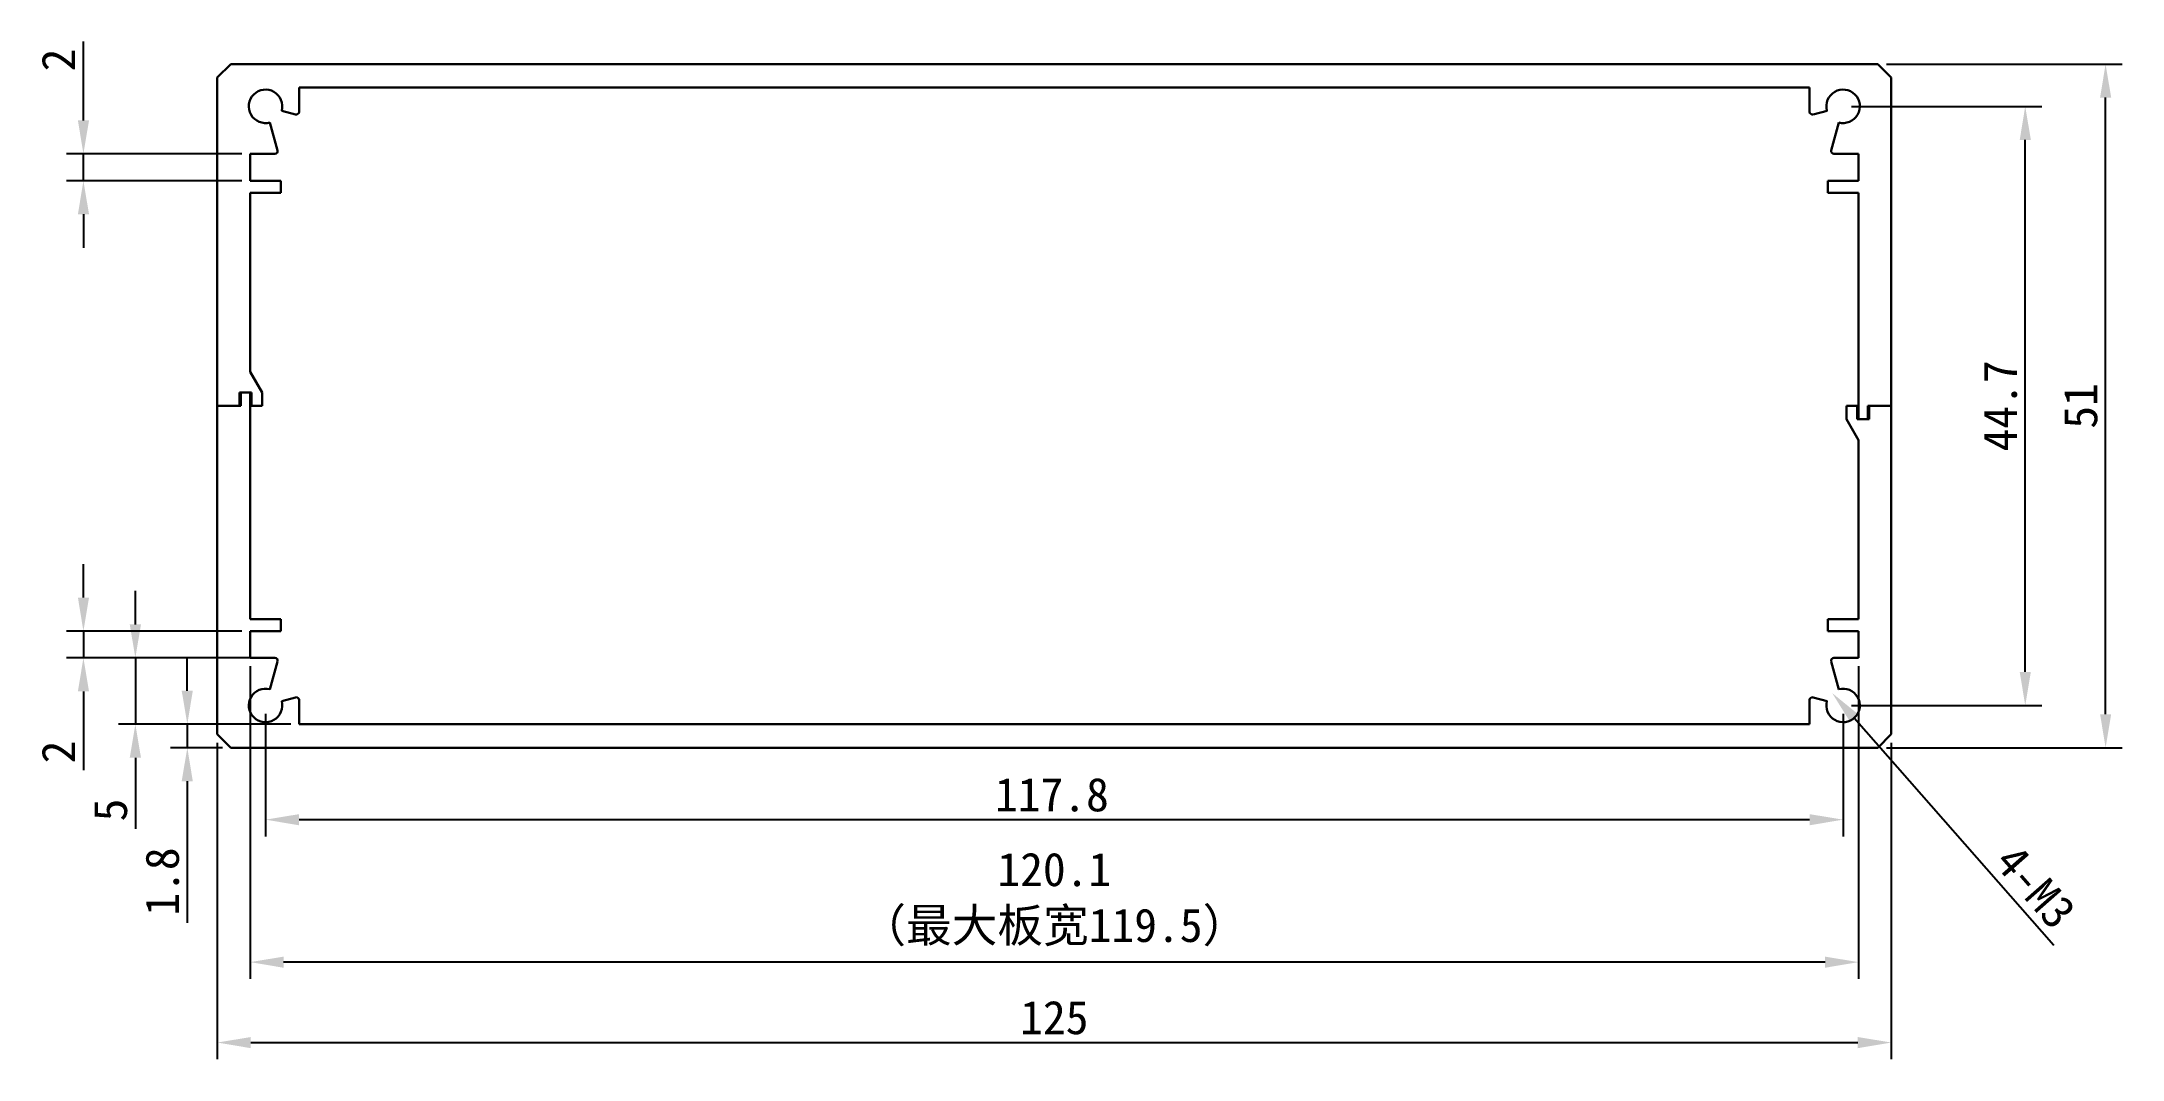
# Model space of a CAD drawing. Header units: millimetres. Extents: x 60 to 216, y 83 to 159.
import ezdxf

# ---------------------------------------------------------------- set-up
doc = ezdxf.new("R2010")
doc.units = ezdxf.units.MM
doc.header["$PDSIZE"] = -1
doc.layers.add('文字层', color=30, linetype='Continuous', lineweight=15)
doc.layers.add('细实线层', color=7, linetype='Continuous')
doc.styles.get("Standard").update_dxf_attribs({"font": 'simhei.ttf'})
doc.dimstyles.new('ISO-25', dxfattribs={"dimtxt": 2.5, "dimasz": 2.5, "dimexe": 1.25, "dimexo": 0.625, "dimtad": 1, "dimdec": 1, "dimdsep": 46, "dimtxsty": 'Standard', "dimcen": 2.5, "dimadec": 0, "dimazin": 0, "dimtfac": 1, "dimtdec": 1, "dimtmove": 0, "dimatfit": 3, "dimfxl": 1, "dimarcsym": 0})

# ---------------------------------------------------------------- blocks, each defined once
blk = doc.blocks.new('_D')
at = {"layer": 'Defpoints', "color": 0}
for p in [(76.92, 109.6), (194.72, 109.6), (194.72, 101.08)]:
    blk.add_point(p, dxfattribs=at)
at = {"layer": '细实线层', "color": 0, "lineweight": -2}
for p, q in [((76.92, 108.97), (76.92, 99.83)), ((194.72, 108.97), (194.72, 99.83)), ((79.42, 101.08), (192.22, 101.08))]:
    blk.add_line(p, q, dxfattribs=at)
at = {"layer": '细实线层', "color": 0}
for points in [[(79.42, 101.49), (79.42, 100.66), (76.92, 101.08)], [(192.22, 101.49), (192.22, 100.66), (194.72, 101.08)]]:
    blk.add_solid(points, dxfattribs=at)
at = {"layer": '细实线层', "color": 0, "insert": (135.64, 104.2), "char_height": 2.5, "attachment_point": 2}
blk.add_mtext('117.8', dxfattribs=at)
blk = doc.blocks.new('_D_1')
at = {"layer": 'Defpoints', "color": 0}
for p in [(194.72, 154.3), (208.32, 154.3), (194.72, 109.6)]:
    blk.add_point(p, dxfattribs=at)
at = {"layer": '细实线层', "color": 0, "lineweight": -2}
for p, q in [((195.35, 154.3), (209.57, 154.3)), ((208.32, 112.1), (208.32, 151.8)), ((195.35, 109.6), (209.57, 109.6))]:
    blk.add_line(p, q, dxfattribs=at)
at = {"layer": '细实线层', "color": 0}
for points in [[(207.91, 151.8), (208.74, 151.8), (208.32, 154.3)], [(207.91, 112.1), (208.74, 112.1), (208.32, 109.6)]]:
    blk.add_solid(points, dxfattribs=at)
at = {"layer": '细实线层', "color": 0, "insert": (205.2, 131.95), "char_height": 2.5, "attachment_point": 2, "rotation": 90}
blk.add_mtext('44.7', dxfattribs=at)
blk = doc.blocks.new('_D_2')
at = {"layer": 'Defpoints', "color": 0}
for p in [(73.32, 107.45), (198.32, 107.45), (198.32, 84.45)]:
    blk.add_point(p, dxfattribs=at)
at = {"layer": '细实线层', "color": 0, "lineweight": -2}
for p, q in [((73.32, 106.82), (73.32, 83.2)), ((198.32, 106.82), (198.32, 83.2)), ((75.82, 84.45), (195.82, 84.45))]:
    blk.add_line(p, q, dxfattribs=at)
at = {"layer": '细实线层', "color": 0}
for points in [[(75.82, 84.86), (75.82, 84.03), (73.32, 84.45)], [(195.82, 84.86), (195.82, 84.03), (198.32, 84.45)]]:
    blk.add_solid(points, dxfattribs=at)
at = {"layer": '细实线层', "color": 0, "insert": (135.82, 87.57), "char_height": 2.5, "attachment_point": 2}
blk.add_mtext('125', dxfattribs=at)
blk = doc.blocks.new('_D_3')
at = {"layer": 'Defpoints', "color": 0}
for p in [(197.32, 157.45), (214.32, 157.45), (197.32, 106.45)]:
    blk.add_point(p, dxfattribs=at)
at = {"layer": '细实线层', "color": 0, "lineweight": -2}
for p, q in [((197.95, 157.45), (215.57, 157.45)), ((214.32, 108.95), (214.32, 154.95)), ((197.95, 106.45), (215.57, 106.45))]:
    blk.add_line(p, q, dxfattribs=at)
at = {"layer": '细实线层', "color": 0}
for points in [[(213.91, 154.95), (214.74, 154.95), (214.32, 157.45)], [(213.91, 108.95), (214.74, 108.95), (214.32, 106.45)]]:
    blk.add_solid(points, dxfattribs=at)
at = {"layer": '细实线层', "color": 0, "insert": (211.2, 131.95), "char_height": 2.5, "attachment_point": 2, "rotation": 90}
blk.add_mtext('51', dxfattribs=at)
blk = doc.blocks.new('_D_4')
at = {"layer": 'Defpoints', "color": 0}
for p in [(75.77, 113.15), (195.87, 113.15), (75.77, 90.45)]:
    blk.add_point(p, dxfattribs=at)
at = {"layer": '文字层', "color": 0, "lineweight": -2}
for p, q in [((75.77, 112.52), (75.77, 89.2)), ((195.87, 112.52), (195.87, 89.2)), ((193.37, 90.45), (78.27, 90.45))]:
    blk.add_line(p, q, dxfattribs=at)
at = {"layer": '文字层', "color": 0}
for points in [[(78.27, 90.86), (78.27, 90.03), (75.77, 90.45)], [(193.37, 90.86), (193.37, 90.03), (195.87, 90.45)]]:
    blk.add_solid(points, dxfattribs=at)
at = {"layer": '文字层', "color": 0, "insert": (135.82, 98.62), "char_height": 2.5, "attachment_point": 2}
blk.add_mtext('120.1\\P（最大板宽119.5）', dxfattribs=at)
blk = doc.blocks.new('_D_5')
at = {"layer": 'Defpoints', "color": 0}
for p in [(193.9, 110.53), (195.55, 108.66)]:
    blk.add_point(p, dxfattribs=at)
at = {"layer": '细实线层', "color": 0, "lineweight": -2}
blk.add_line((210.46, 91.7), (195.55, 108.66), dxfattribs=at)
at = {"layer": '细实线层', "color": 0}
blk.add_solid([(195.86, 108.93), (195.24, 108.38), (193.9, 110.53)], dxfattribs=at)
at = {"layer": '细实线层', "color": 0, "insert": (207.79, 99.47), "char_height": 2.5, "attachment_point": 1, "rotation": 311.3244}
blk.add_mtext('4-M3', dxfattribs=at)
blk = doc.blocks.new('_D_6')
at = {"layer": 'Defpoints', "color": 0}
for p in [(79.42, 108.2), (71.08, 106.45), (74.32, 106.45)]:
    blk.add_point(p, dxfattribs=at)
at = {"layer": '细实线层', "color": 0, "lineweight": -2}
for p, q in [((71.08, 110.7), (71.08, 113.2)), ((78.8, 108.2), (69.83, 108.2)), ((71.08, 108.2), (71.08, 106.45)), ((73.7, 106.45), (69.83, 106.45)), ((71.08, 103.95), (71.08, 93.39))]:
    blk.add_line(p, q, dxfattribs=at)
at = {"layer": '细实线层', "color": 0}
for points in [[(70.66, 110.7), (71.49, 110.7), (71.08, 108.2)], [(70.66, 103.95), (71.49, 103.95), (71.08, 106.45)]]:
    blk.add_solid(points, dxfattribs=at)
at = {"layer": '细实线层', "color": 0, "insert": (67.95, 96.46), "char_height": 2.5, "attachment_point": 2, "rotation": 90}
blk.add_mtext('1.8', dxfattribs=at)
blk = doc.blocks.new('_D_7')
at = {"layer": 'Defpoints', "color": 0}
for p in [(77.62, 113.15), (67.2, 108.2), (79.42, 108.2)]:
    blk.add_point(p, dxfattribs=at)
at = {"layer": '细实线层', "color": 0, "lineweight": -2}
for p, q in [((67.2, 115.65), (67.2, 118.15)), ((76.99, 113.15), (65.95, 113.15)), ((67.2, 113.15), (67.2, 108.2)), ((78.8, 108.2), (65.95, 108.2)), ((67.2, 105.7), (67.2, 100.4))]:
    blk.add_line(p, q, dxfattribs=at)
at = {"layer": '细实线层', "color": 0}
for points in [[(66.78, 115.65), (67.62, 115.65), (67.2, 113.15)], [(66.78, 105.7), (67.62, 105.7), (67.2, 108.2)]]:
    blk.add_solid(points, dxfattribs=at)
at = {"layer": '细实线层', "color": 0, "insert": (64.08, 101.8), "char_height": 2.5, "attachment_point": 2, "rotation": 90}
blk.add_mtext('5', dxfattribs=at)
blk = doc.blocks.new('_D_8')
at = {"layer": 'Defpoints', "color": 0}
for p in [(63.32, 115.15), (75.77, 115.15), (75.77, 113.15)]:
    blk.add_point(p, dxfattribs=at)
at = {"layer": '细实线层', "color": 0, "lineweight": -2}
for p, q in [((63.32, 117.65), (63.32, 120.15)), ((75.15, 115.15), (62.07, 115.15)), ((63.32, 115.15), (63.32, 113.15)), ((75.15, 113.15), (62.07, 113.15)), ((63.32, 110.65), (63.32, 104.77))]:
    blk.add_line(p, q, dxfattribs=at)
at = {"layer": '细实线层', "color": 0}
for points in [[(62.91, 117.65), (63.74, 117.65), (63.32, 115.15)], [(62.91, 110.65), (63.74, 110.65), (63.32, 113.15)]]:
    blk.add_solid(points, dxfattribs=at)
at = {"layer": '细实线层', "color": 0, "insert": (60.2, 106.13), "char_height": 2.5, "attachment_point": 2, "rotation": 90}
blk.add_mtext('2', dxfattribs=at)
blk = doc.blocks.new('_D_10')
at = {"layer": 'Defpoints', "color": 0}
for p in [(75.77, 150.75), (63.32, 148.75), (75.77, 148.75)]:
    blk.add_point(p, dxfattribs=at)
at = {"layer": '细实线层', "color": 0, "lineweight": -2}
for p, q in [((63.32, 153.25), (63.32, 159.13)), ((75.15, 150.75), (62.07, 150.75)), ((63.32, 148.75), (63.32, 150.75)), ((75.15, 148.75), (62.07, 148.75)), ((63.32, 146.25), (63.32, 143.75))]:
    blk.add_line(p, q, dxfattribs=at)
at = {"layer": '细实线层', "color": 0}
for points in [[(62.91, 153.25), (63.74, 153.25), (63.32, 150.75)], [(62.91, 146.25), (63.74, 146.25), (63.32, 148.75)]]:
    blk.add_solid(points, dxfattribs=at)
at = {"layer": '细实线层', "color": 0, "insert": (60.2, 157.76), "char_height": 2.5, "attachment_point": 2, "rotation": 90}
blk.add_mtext('2', dxfattribs=at)

msp = doc.modelspace()

# ---------------------------------------------------------------- linework, layer by layer
at = {"color": 7, "linetype": 'Continuous', "lineweight": 30}
for p, q in [((74.32, 157.45), (73.32, 156.45)), ((74.32, 157.45), (197.32, 157.45)), ((198.32, 156.45), (197.32, 157.45)), ((73.32, 131.95), (73.32, 156.45)), ((79.42, 155.7), (192.22, 155.7)), ((79.42, 153.89), (79.42, 155.7)), ((192.22, 155.7), (192.22, 153.89)), ((198.32, 156.45), (198.32, 131.95)), ((78.13, 153.97), (79.17, 153.69)), ((192.48, 153.69), (193.52, 153.97)), ((77.81, 151), (77.25, 153.09)), ((194.4, 153.09), (193.84, 151)), ((75.77, 150.75), (77.62, 150.75)), ((75.77, 148.75), (75.77, 150.75)), ((194.03, 150.75), (195.87, 150.75)), ((195.87, 150.75), (195.87, 148.75)), ((78.07, 148.75), (75.77, 148.75)), ((75.77, 147.85), (78.07, 147.85)), ((75.77, 134.5), (75.77, 147.85)), ((78.07, 147.85), (78.07, 148.75)), ((193.57, 148.75), (193.57, 147.85)), ((195.87, 148.75), (193.57, 148.75)), ((193.57, 147.85), (195.87, 147.85)), ((195.87, 147.85), (195.87, 130.95)), ((75.77, 134.5), (76.67, 132.95)), ((74.97, 132.95), (75.87, 132.95)), ((74.97, 131.95), (74.97, 132.95)), ((75.07, 131.95), (75.07, 132.95)), ((75.07, 132.95), (75.77, 132.95)), ((75.77, 116.05), (75.77, 132.95)), ((75.87, 132.95), (75.87, 131.95)), ((76.67, 132.95), (76.67, 131.95)), ((73.32, 107.45), (73.32, 131.95)), ((73.32, 131.95), (75.07, 131.95)), ((74.97, 131.95), (73.32, 131.95)), ((76.67, 131.95), (75.87, 131.95)), ((194.97, 130.95), (194.97, 131.95)), ((194.97, 131.95), (195.77, 131.95)), ((195.87, 129.39), (194.97, 130.95)), ((195.77, 130.95), (195.77, 131.95)), ((196.67, 130.95), (195.77, 130.95)), ((196.57, 130.95), (195.87, 130.95)), ((196.57, 131.95), (196.57, 130.95)), ((198.32, 131.95), (196.57, 131.95)), ((196.67, 131.95), (196.67, 130.95)), ((196.67, 131.95), (198.32, 131.95)), ((198.32, 131.95), (198.32, 107.45)), ((195.87, 129.39), (195.87, 116.05)), ((78.07, 116.05), (75.77, 116.05)), ((75.77, 115.15), (78.07, 115.15)), ((75.77, 113.15), (75.77, 115.15)), ((78.07, 115.15), (78.07, 116.05)), ((193.57, 116.05), (193.57, 115.15)), ((195.87, 116.05), (193.57, 116.05)), ((193.57, 115.15), (195.87, 115.15)), ((195.87, 115.15), (195.87, 113.15)), ((77.62, 113.15), (75.77, 113.15)), ((77.25, 110.8), (77.81, 112.89)), ((193.84, 112.89), (194.4, 110.8)), ((195.87, 113.15), (194.03, 113.15)), ((79.17, 110.2), (78.13, 109.92)), ((79.42, 108.2), (79.42, 110.01)), ((192.22, 110.01), (192.22, 108.2)), ((193.52, 109.92), (192.48, 110.2)), ((73.32, 107.45), (74.32, 106.45)), ((192.22, 108.2), (79.42, 108.2)), ((197.32, 106.45), (198.32, 107.45)), ((197.32, 106.45), (74.32, 106.45))]:
    msp.add_line(p, q, dxfattribs=at)
for centre, radius, start, end in [((76.92, 154.3), 1.25, 345, 285), ((194.72, 154.3), 1.25, 255, 195), ((79.22, 153.89), 0.2, 255, 0), ((192.42, 153.89), 0.2, 180, 285), ((77.62, 150.95), 0.2, 270, 15), ((194.03, 150.95), 0.2, 165, 270), ((77.62, 112.95), 0.2, 345, 90), ((194.03, 112.95), 0.2, 90, 195), ((76.92, 109.6), 1.25, 75, 15), ((194.72, 109.6), 1.25, 165, 105), ((79.22, 110.01), 0.2, 0, 105), ((192.42, 110.01), 0.2, 75, 180)]:
    msp.add_arc(centre, radius, start, end, dxfattribs=at)

# ---------------------------------------------------------------- dimensions: what is measured, and where the dimension line sits
at = {"layer": '文字层'}
dim = msp.add_linear_dim(base=(75.77, 90.45), p1=(195.87, 113.15), p2=(75.77, 113.15), text='<>\\P（最大板宽119.5）', dimstyle='ISO-25', dxfattribs=at)
dim.commit()
dim.dimension.update_dxf_attribs({"geometry": '_D_4', "text_midpoint": (135.82, 90.45), "dimtype": 160})
at = {"layer": '细实线层'}
for base, p1, p2, picture, middle in [((63.32, 148.75), (75.77, 150.75), (75.77, 148.75), '_D_10', (63.32, 157.76)), ((214.32, 157.45), (197.32, 106.45), (197.32, 157.45), '_D_3', (214.32, 131.95)), ((208.32, 154.3), (194.72, 109.6), (194.72, 154.3), '_D_1', (208.32, 131.95)), ((63.32, 115.15), (75.77, 113.15), (75.77, 115.15), '_D_8', (63.32, 106.13)), ((67.20055325, 108.19597701), (77.61535751, 113.14597701), (79.42478295, 108.19597701), '_D_7', (67.20055325, 101.7985051)), ((71.07755624, 106.44597701), (79.42478295, 108.19597701), (74.32478295, 106.44597701), '_D_6', (71.07755624, 96.45799864))]:
    dim = msp.add_linear_dim(base=base, p1=p1, p2=p2, angle=90, dimstyle='ISO-25', dxfattribs=at)
    dim.commit()
    dim.dimension.update_dxf_attribs({"geometry": picture, "text_midpoint": middle, "dimtype": 160})
dim = msp.add_diameter_dim_2p(p1=(195.55, 108.66), p2=(193.9, 110.53), text='4-M3', dimstyle='ISO-25', dxfattribs=at)
dim.commit()
dim.dimension.update_dxf_attribs({"geometry": '_D_5', "text_midpoint": (207.75, 94.79), "dimtype": 163})
for base, p1, p2, picture, middle in [((194.72, 101.08), (76.92, 109.6), (194.72, 109.6), '_D', (135.64, 101.08)), ((198.32, 84.45), (73.32, 107.45), (198.32, 107.45), '_D_2', (135.82, 84.45))]:
    dim = msp.add_linear_dim(base=base, p1=p1, p2=p2, dimstyle='ISO-25', dxfattribs=at)
    dim.commit()
    dim.dimension.update_dxf_attribs({"geometry": picture, "text_midpoint": middle, "dimtype": 160})

doc.saveas('drawing.dxf')
